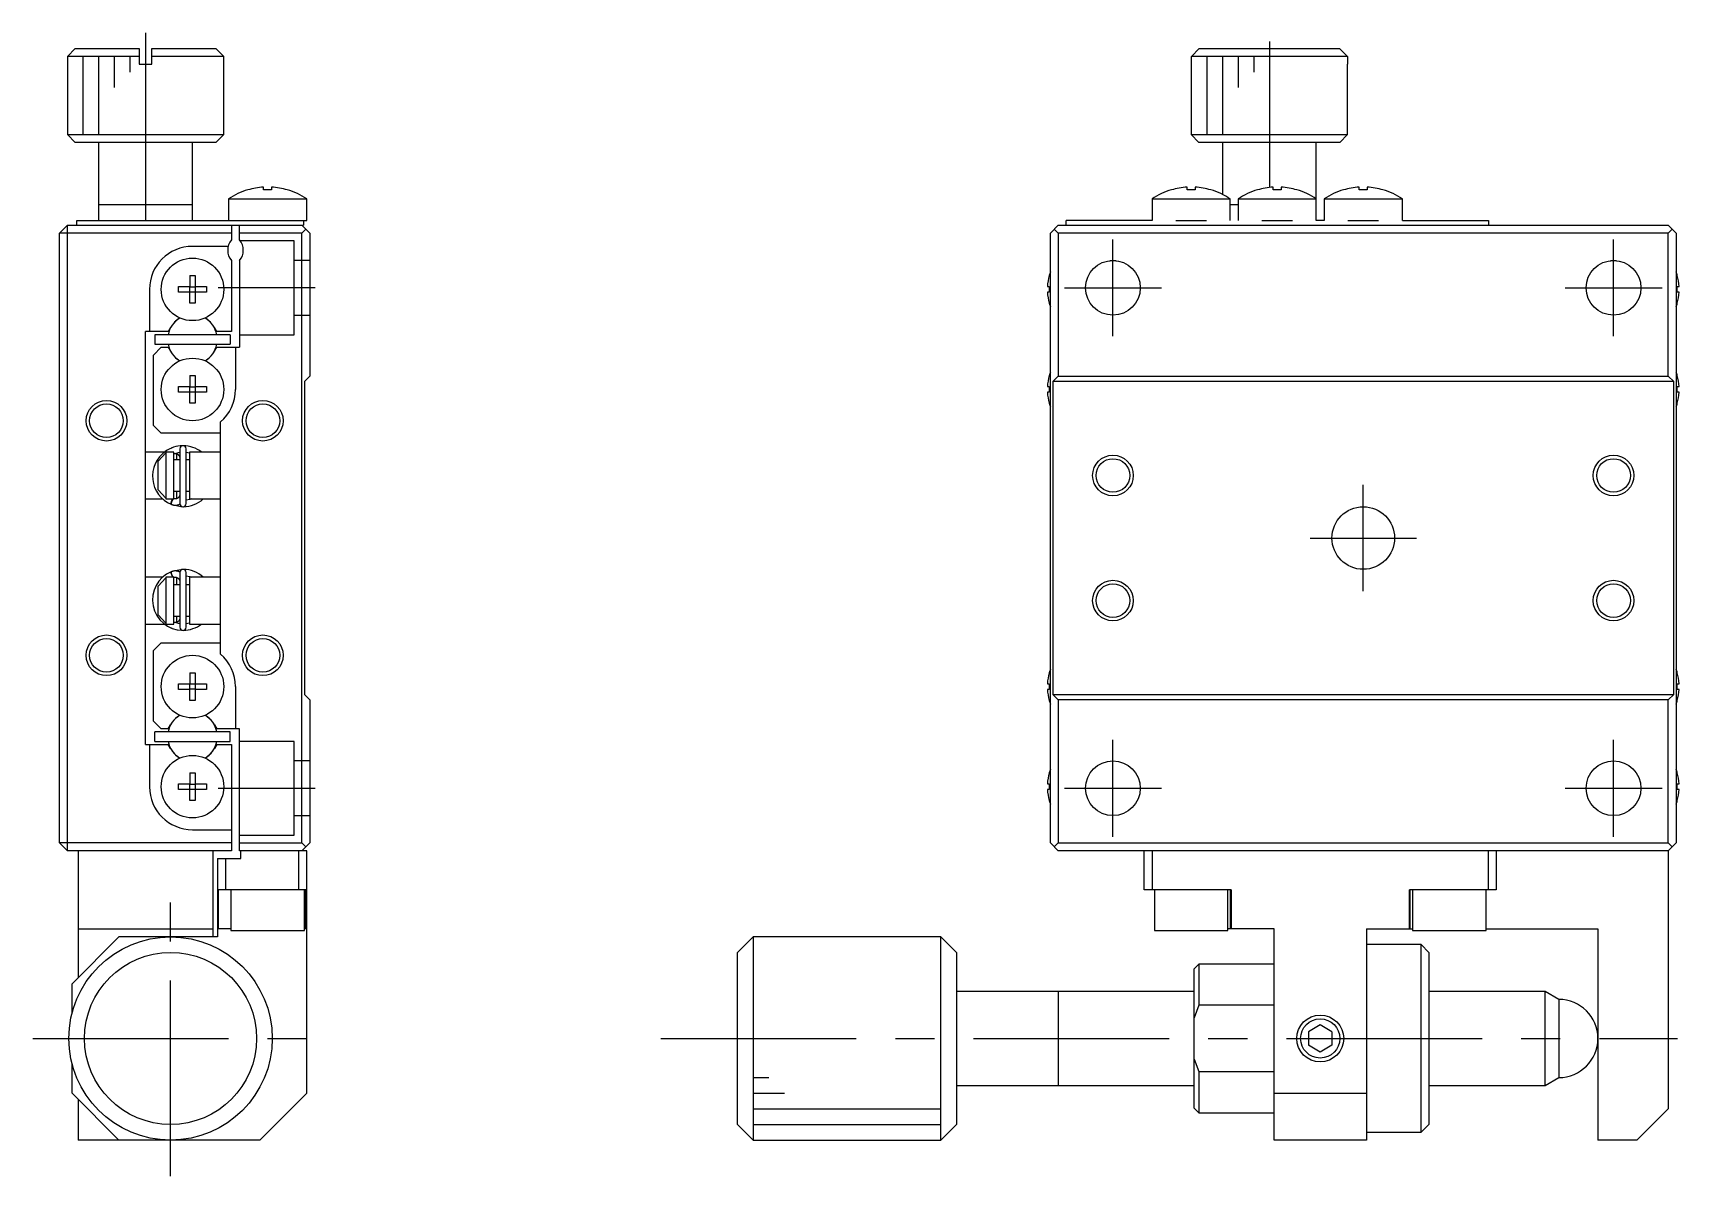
# Model space of a CAD drawing. Extents: x 62 to 331, y 48 to 230.
# Drawn here: x 226.2 to 331.5, y 111.6 to 184.7 of the extents above; entities that cross this region are included whole.
import ezdxf

# ---------------------------------------------------------------- set-up
doc = ezdxf.new("R2010")
doc.units = 0
doc.header["$LTSCALE"] = 10
doc.linetypes.add('CENTER', pattern=[2, 1.25, -0.25, 0.25, -0.25])
doc.linetypes.add('DASHED', pattern=[3.5, 2, -1.5])
doc.layers.get('0').update_dxf_attribs({"linetype": 'CONTINUOUS'})
doc.layers.add('CENTER', color=1, linetype='CENTER')

msp = doc.modelspace()

# ---------------------------------------------------------------- linework, layer by layer
at = {"color": 7, "linetype": 'CONTINUOUS'}
for p, q in [((228.940104, 183.686004), (228.440104, 183.186004)), ((233.040104, 183.186004), (228.440104, 183.186004)), ((228.440104, 183.186004), (228.440104, 178.186004)), ((228.940104, 183.686004), (233.040104, 183.686004)), ((233.040104, 183.686004), (233.040104, 182.686004)), ((233.840104, 183.686004), (237.940104, 183.686004)), ((233.840104, 182.686004), (233.840104, 183.686004)), ((238.440104, 183.186004), (233.840104, 183.186004)), ((238.440104, 183.186004), (237.940104, 183.686004)), ((238.440104, 178.186004), (238.440104, 183.186004)), ((300.29391, 183.186004), (300.795697, 183.686004)), ((300.29391, 182.686004), (300.29391, 183.186004)), ((310.261858, 183.186004), (300.29391, 183.186004)), ((300.795697, 183.686004), (309.760071, 183.686004)), ((309.760071, 183.686004), (310.261858, 183.186004)), ((310.261858, 183.186004), (310.261858, 182.686004)), ((233.040104, 182.686004), (233.840104, 182.686004)), ((300.277884, 182.686004), (300.29391, 182.686004)), ((300.277884, 182.686004), (300.277884, 178.186004)), ((310.261858, 182.686004), (310.277884, 182.686004)), ((310.277884, 178.186004), (310.277884, 182.686004)), ((228.440104, 178.186004), (238.440104, 178.186004)), ((228.440104, 178.186004), (228.940104, 177.686004)), ((237.940104, 177.686004), (238.440104, 178.186004)), ((300.277884, 178.186004), (310.277884, 178.186004)), ((300.277884, 178.186004), (300.777884, 177.686004)), ((309.777884, 177.686004), (310.277884, 178.186004)), ((237.940104, 177.686004), (228.940104, 177.686004)), ((230.440104, 177.686004), (230.440104, 172.686004)), ((236.440104, 172.686004), (236.440104, 177.686004)), ((309.777884, 177.686004), (300.777884, 177.686004)), ((302.277884, 177.686004), (302.277884, 174.367133)), ((308.277884, 172.686004), (308.277884, 177.686004)), ((240.980104, 174.648585), (240.980104, 174.820957)), ((241.500104, 174.820957), (241.500104, 174.648585)), ((300.017884, 174.648585), (300.017884, 174.820957)), ((300.537884, 174.820957), (300.537884, 174.648585)), ((305.517884, 174.648585), (305.517884, 174.820957)), ((306.037884, 174.820957), (306.037884, 174.648585)), ((311.017884, 174.648585), (311.017884, 174.820957)), ((311.537884, 174.820957), (311.537884, 174.648585)), ((236.440104, 173.686004), (230.440104, 173.686004)), ((238.740104, 174.077662), (243.740104, 174.077662)), ((238.740104, 174.077662), (238.740104, 172.686004)), ((239.981515, 174.648585), (239.978171, 174.65544)), ((241.500104, 174.648585), (240.980104, 174.648585)), ((242.502037, 174.65544), (242.498694, 174.648585)), ((243.740104, 172.686004), (243.740104, 174.077662)), ((297.777884, 174.077662), (297.777884, 172.686004)), ((297.777884, 174.077662), (302.777884, 174.077662)), ((299.019294, 174.648585), (299.015951, 174.65544)), ((300.537884, 174.648585), (300.017884, 174.648585)), ((301.539817, 174.65544), (301.536473, 174.648585)), ((302.777884, 172.686004), (302.777884, 174.077662)), ((303.277884, 173.686004), (302.777884, 173.686004)), ((303.277884, 174.077662), (303.277884, 172.686004)), ((303.277884, 174.077662), (308.277884, 174.077662)), ((304.519294, 174.648585), (304.515951, 174.65544)), ((306.037884, 174.648585), (305.517884, 174.648585)), ((307.039817, 174.65544), (307.036473, 174.648585)), ((308.777884, 174.077662), (308.777884, 172.686004)), ((308.777884, 174.077662), (313.777884, 174.077662)), ((310.019294, 174.648585), (310.015951, 174.65544)), ((311.537884, 174.648585), (311.017884, 174.648585)), ((312.539817, 174.65544), (312.536473, 174.648585)), ((313.777884, 172.686004), (313.777884, 174.077662)), ((229.040104, 172.386004), (229.040104, 172.686004)), ((229.040104, 172.686004), (243.740104, 172.686004)), ((243.540104, 172.686004), (243.540104, 172.386004)), ((292.277884, 172.386004), (292.277884, 172.686004)), ((297.777884, 172.686004), (292.277884, 172.686004)), ((299.298088, 172.686004), (301.25768, 172.686004)), ((304.798088, 172.686004), (306.75768, 172.686004)), ((308.777884, 172.686004), (308.277884, 172.686004)), ((310.298088, 172.686004), (312.25768, 172.686004)), ((313.777884, 172.686004), (319.277884, 172.686004)), ((319.277884, 172.686004), (319.277884, 172.386004)), ((228.440104, 172.386004), (227.940104, 171.886004)), ((227.940104, 132.886004), (227.940104, 171.886004)), ((238.940104, 171.886004), (227.940104, 171.886004)), ((228.440104, 172.386004), (243.540104, 172.386004)), ((228.440104, 132.386004), (228.440104, 172.386004)), ((238.940104, 172.386004), (238.940104, 171.447442)), ((239.440104, 171.447442), (239.440104, 172.386004)), ((243.440104, 171.886004), (239.440104, 171.886004)), ((243.440104, 172.386004), (243.940104, 171.886004)), ((243.690104, 172.136004), (243.440104, 171.886004)), ((243.440104, 132.886004), (243.440104, 171.886004)), ((243.940104, 171.886004), (243.940104, 162.736004)), ((291.777884, 172.386004), (291.277884, 171.886004)), ((291.277884, 132.886004), (291.277884, 171.886004)), ((291.527884, 172.136004), (291.777884, 171.886004)), ((291.777884, 172.386004), (330.777884, 172.386004)), ((330.777884, 171.886004), (291.777884, 171.886004)), ((291.777884, 171.886004), (291.777884, 162.736004)), ((331.277884, 171.886004), (330.777884, 172.386004)), ((331.027884, 172.136004), (330.777884, 171.886004)), ((330.777884, 162.736004), (330.777884, 171.886004)), ((331.277884, 171.886004), (331.277884, 132.886004)), ((238.721858, 171.036004), (236.440104, 171.036004)), ((238.940104, 170.124566), (238.940104, 165.586004)), ((239.440104, 170.124566), (239.440104, 164.586004)), ((295.07813, 170.124566), (295.477638, 170.124566)), ((327.07813, 170.124566), (327.477638, 170.124566)), ((235.553743, 168.106004), (235.553743, 168.466004)), ((235.553743, 168.466004), (236.260104, 168.466004)), ((236.260104, 169.172366), (236.620104, 169.172366)), ((236.260104, 169.172366), (236.260104, 168.466004)), ((236.270476, 168.455632), (236.260104, 168.466004)), ((236.270476, 168.455632), (236.609732, 168.455632)), ((236.270476, 168.116376), (236.270476, 168.455632)), ((236.609732, 168.455632), (236.620104, 168.466004)), ((236.609732, 168.455632), (236.609732, 168.116376)), ((236.620104, 169.172366), (236.620104, 168.466004)), ((236.620104, 168.466004), (237.326466, 168.466004)), ((237.326466, 168.466004), (237.326466, 168.106004)), ((291.088025, 168.466004), (291.208362, 168.466004)), ((291.20374, 169.17462), (291.208362, 169.172366)), ((291.208362, 168.466004), (291.208362, 168.106004)), ((331.347406, 169.172366), (331.352028, 169.17462)), ((331.347406, 168.466004), (331.467743, 168.466004)), ((331.347406, 168.106004), (331.347406, 168.466004)), ((233.690104, 168.286004), (233.690104, 165.586004)), ((236.260104, 168.106004), (235.553743, 168.106004)), ((236.270476, 168.116376), (236.260104, 168.106004)), ((236.260104, 167.399643), (236.260104, 168.106004)), ((236.620104, 167.399643), (236.260104, 167.399643)), ((236.609732, 168.116376), (236.270476, 168.116376)), ((236.609732, 168.116376), (236.620104, 168.106004)), ((236.620104, 168.106004), (236.620104, 167.399643)), ((237.326466, 168.106004), (236.620104, 168.106004)), ((291.208362, 168.106004), (291.088025, 168.106004)), ((291.208362, 167.399643), (291.20374, 167.397388)), ((331.467743, 168.106004), (331.347406, 168.106004)), ((331.352028, 167.397388), (331.347406, 167.399643)), ((233.440104, 139.186004), (233.440104, 165.586004)), ((234.889299, 165.586004), (233.440104, 165.586004)), ((234.040104, 165.386004), (234.040104, 164.786004)), ((238.840104, 165.386004), (234.040104, 165.386004)), ((235.039465, 165.846099), (234.889299, 165.586004)), ((237.99091, 165.586004), (237.840744, 165.846099)), ((238.940104, 165.586004), (237.99091, 165.586004)), ((238.840104, 165.386004), (238.840104, 164.786004)), ((234.440104, 164.586004), (233.940104, 164.086004)), ((234.040104, 164.786004), (238.840104, 164.786004)), ((234.440104, 164.586004), (234.889299, 164.586004)), ((234.889299, 164.586004), (235.039465, 164.325909)), ((237.840744, 164.325909), (237.99091, 164.586004)), ((237.99091, 164.586004), (239.440104, 164.586004)), ((239.190104, 164.586004), (239.190104, 161.886004)), ((233.940104, 159.586004), (233.940104, 164.086004)), ((235.553743, 161.706004), (235.553743, 162.066004)), ((235.553743, 162.066004), (236.260104, 162.066004)), ((236.260104, 162.772366), (236.620104, 162.772366)), ((236.260104, 162.772366), (236.260104, 162.066004)), ((236.270476, 162.055632), (236.260104, 162.066004)), ((236.270476, 162.055632), (236.609732, 162.055632)), ((236.270476, 161.716376), (236.270476, 162.055632)), ((236.609732, 162.055632), (236.620104, 162.066004)), ((236.609732, 162.055632), (236.609732, 161.716376)), ((236.620104, 162.772366), (236.620104, 162.066004)), ((236.620104, 162.066004), (237.326466, 162.066004)), ((237.326466, 162.066004), (237.326466, 161.706004)), ((243.590104, 162.386004), (243.940104, 162.736004)), ((243.590104, 162.386004), (243.590104, 142.386004)), ((291.088025, 162.066004), (291.208362, 162.066004)), ((291.20374, 162.77462), (291.208362, 162.772366)), ((291.208362, 162.066004), (291.208362, 161.706004)), ((291.427884, 162.386004), (291.777884, 162.736004)), ((331.127884, 162.386004), (291.427884, 162.386004)), ((291.427884, 162.386004), (291.427884, 142.386004)), ((291.777884, 162.736004), (330.777884, 162.736004)), ((330.777884, 162.736004), (331.127884, 162.386004)), ((331.127884, 142.386004), (331.127884, 162.386004)), ((331.347406, 162.772366), (331.352028, 162.77462)), ((331.347406, 162.066004), (331.467743, 162.066004)), ((331.347406, 161.706004), (331.347406, 162.066004)), ((236.260104, 161.706004), (235.553743, 161.706004)), ((236.270476, 161.716376), (236.260104, 161.706004)), ((236.260104, 160.999643), (236.260104, 161.706004)), ((236.620104, 160.999643), (236.260104, 160.999643)), ((236.609732, 161.716376), (236.270476, 161.716376)), ((236.609732, 161.716376), (236.620104, 161.706004)), ((236.620104, 161.706004), (236.620104, 160.999643)), ((237.326466, 161.706004), (236.620104, 161.706004)), ((291.208362, 161.706004), (291.088025, 161.706004)), ((291.208362, 160.999643), (291.20374, 160.997388)), ((331.467743, 161.706004), (331.347406, 161.706004)), ((331.352028, 160.997388), (331.347406, 160.999643)), ((233.940104, 159.586004), (234.440104, 159.086004)), ((238.240104, 159.086004), (234.440104, 159.086004)), ((238.240104, 144.965066), (238.240104, 159.806942)), ((234.649769, 157.886004), (233.440104, 157.886004)), ((235.240104, 157.886004), (234.740104, 157.886004)), ((234.740104, 157.886004), (234.740104, 154.886004)), ((235.065933, 158.129011), (235.0615, 158.128427)), ((235.125211, 158.154092), (235.070047, 158.133366)), ((235.23999, 157.771816), (235.633563, 157.877289)), ((235.240104, 154.886004), (235.240104, 157.886004)), ((235.633623, 158.089082), (235.633623, 154.589082)), ((236.033623, 154.589082), (236.033623, 158.089082)), ((236.033676, 157.876975), (236.240224, 157.83577)), ((236.240104, 157.886004), (236.240104, 154.886004)), ((238.240104, 157.886004), (236.240104, 157.886004)), ((234.240104, 157.302519), (234.740104, 157.831687)), ((234.240104, 155.469489), (234.240104, 157.302519)), ((235.2266, 157.765274), (235.240844, 157.770893)), ((235.633623, 157.386004), (235.240104, 157.386004)), ((235.240844, 157.770893), (235.254859, 157.775596)), ((235.254859, 157.775596), (235.269104, 157.779578)), ((235.269104, 157.779578), (235.28354, 157.782825)), ((235.28354, 157.782825), (235.298129, 157.785329)), ((235.298129, 157.785329), (235.312833, 157.78708)), ((235.312833, 157.78708), (235.327612, 157.788073)), ((235.327612, 157.788073), (235.342427, 157.788303)), ((235.342427, 157.788303), (235.357238, 157.78777)), ((235.357238, 157.78777), (235.372003, 157.786476)), ((235.372003, 157.786476), (235.386684, 157.784423)), ((235.386684, 157.784423), (235.401241, 157.781619)), ((235.401241, 157.781619), (235.415635, 157.778071)), ((235.415635, 157.778071), (235.429827, 157.77379)), ((235.429827, 157.77379), (235.44378, 157.76879)), ((235.440104, 157.386004), (235.440104, 157.770578)), ((235.44378, 157.76879), (235.457457, 157.763085)), ((235.457457, 157.763085), (235.470824, 157.756693)), ((235.470824, 157.756693), (235.483846, 157.749632)), ((235.483846, 157.749632), (235.496491, 157.741924)), ((235.496491, 157.741924), (235.508728, 157.733589)), ((235.508728, 157.733589), (235.520527, 157.724653)), ((235.520527, 157.724653), (235.53186, 157.715139)), ((235.53186, 157.715139), (235.5427, 157.705075)), ((235.5427, 157.705075), (235.553023, 157.694486)), ((235.553023, 157.694486), (235.562806, 157.683402)), ((235.562806, 157.683402), (235.572025, 157.671851)), ((235.572025, 157.671851), (235.580662, 157.659864)), ((235.580662, 157.659864), (235.588697, 157.64747)), ((235.588697, 157.64747), (235.596114, 157.6347)), ((235.596114, 157.6347), (235.602897, 157.621587)), ((235.602897, 157.621587), (235.609031, 157.608163)), ((235.609031, 157.608163), (235.614505, 157.59446)), ((235.614505, 157.59446), (235.619307, 157.58051)), ((235.619307, 157.58051), (235.623427, 157.566348)), ((235.623427, 157.566348), (235.626858, 157.552006)), ((235.626858, 157.552006), (235.629593, 157.537518)), ((235.629593, 157.537518), (235.631626, 157.522918)), ((235.631626, 157.522918), (235.632953, 157.508241)), ((235.632953, 157.508241), (235.633573, 157.493519)), ((235.633573, 157.493519), (235.633623, 157.488195)), ((236.240104, 157.386004), (236.033623, 157.386004)), ((233.440104, 154.886004), (234.536306, 154.886004)), ((234.740104, 154.940321), (234.240104, 155.469489)), ((234.740104, 154.886004), (235.240104, 154.886004)), ((235.061238, 154.549799), (235.129393, 154.783533)), ((235.100347, 154.687671), (235.094919, 154.672905)), ((235.106107, 154.702721), (235.100347, 154.687671)), ((235.112157, 154.71795), (235.106107, 154.702721)), ((235.118456, 154.733255), (235.112157, 154.71795)), ((235.124961, 154.748529), (235.118456, 154.733255)), ((235.131627, 154.763667), (235.124961, 154.748529)), ((235.129393, 154.783533), (235.186544, 154.886016)), ((235.138408, 154.778566), (235.131627, 154.763667)), ((235.145258, 154.793122), (235.138408, 154.778566)), ((235.152128, 154.807235), (235.145258, 154.793122)), ((235.158972, 154.820808), (235.152128, 154.807235)), ((235.165743, 154.833747), (235.158972, 154.820808)), ((235.172394, 154.845964), (235.165743, 154.833747)), ((235.178879, 154.857373), (235.172394, 154.845964)), ((235.185154, 154.867897), (235.178879, 154.857373)), ((235.191175, 154.877463), (235.185154, 154.867897)), ((235.1969, 154.886004), (235.191175, 154.877463)), ((235.22408, 154.912724), (235.203634, 154.921617)), ((235.23379, 154.909946), (235.2266, 154.91289)), ((235.247716, 154.904866), (235.23379, 154.909946)), ((235.240104, 155.386004), (235.633623, 155.386004)), ((235.261884, 154.900507), (235.247716, 154.904866)), ((235.276259, 154.89688), (235.261884, 154.900507)), ((235.290799, 154.893997), (235.276259, 154.89688)), ((235.305468, 154.891866), (235.290799, 154.893997)), ((235.320224, 154.890493), (235.305468, 154.891866)), ((235.335029, 154.889881), (235.320224, 154.890493)), ((235.349841, 154.890033), (235.335029, 154.889881)), ((235.364621, 154.890946), (235.349841, 154.890033)), ((235.37933, 154.892617), (235.364621, 154.890946)), ((235.393927, 154.89504), (235.37933, 154.892617)), ((235.408375, 154.898207), (235.393927, 154.89504)), ((235.422636, 154.902107), (235.408375, 154.898207)), ((235.436673, 154.906727), (235.422636, 154.902107)), ((235.45045, 154.912055), (235.436673, 154.906727)), ((235.440104, 154.907675), (235.440104, 155.386004)), ((235.463932, 154.918072), (235.45045, 154.912055)), ((235.477086, 154.924761), (235.463932, 154.918072)), ((235.489881, 154.932102), (235.477086, 154.924761)), ((235.502285, 154.940075), (235.489881, 154.932102)), ((235.514269, 154.948656), (235.502285, 154.940075)), ((235.525806, 154.957823), (235.514269, 154.948656)), ((235.536868, 154.96755), (235.525806, 154.957823)), ((235.547431, 154.977812), (235.536868, 154.96755)), ((235.557472, 154.988582), (235.547431, 154.977812)), ((235.566967, 154.999832), (235.557472, 154.988582)), ((235.575896, 155.011533), (235.566967, 154.999832)), ((235.584241, 155.023658), (235.575896, 155.011533)), ((235.591983, 155.036175), (235.584241, 155.023658)), ((235.599105, 155.049054), (235.591983, 155.036175)), ((235.605592, 155.062265), (235.599105, 155.049054)), ((235.611432, 155.075775), (235.605592, 155.062265)), ((235.61661, 155.089553), (235.611432, 155.075775)), ((235.621118, 155.103567), (235.61661, 155.089553)), ((235.624944, 155.117784), (235.621118, 155.103567)), ((235.628081, 155.132171), (235.624944, 155.117784)), ((235.630522, 155.146694), (235.628081, 155.132171)), ((235.632261, 155.16132), (235.630522, 155.146694)), ((235.633296, 155.176015), (235.632261, 155.16132)), ((235.633623, 155.18997), (235.633296, 155.176015)), ((236.033623, 155.386004), (236.240104, 155.386004)), ((236.268395, 154.8504), (236.033673, 154.800902)), ((236.240104, 154.886004), (238.240104, 154.886004)), ((236.374915, 154.885771), (236.268395, 154.8504)), ((235.060654, 154.550143), (235.070085, 154.546107)), ((235.066171, 154.568388), (235.065617, 154.561404)), ((235.065617, 154.561404), (235.065633, 154.555574)), ((235.065633, 154.555574), (235.066219, 154.550938)), ((235.067291, 154.576477), (235.066171, 154.568388)), ((235.066219, 154.550938), (235.067447, 154.547384)), ((235.068969, 154.585617), (235.067291, 154.576477)), ((235.067447, 154.547384), (235.069291, 154.545215)), ((235.071194, 154.595743), (235.068969, 154.585617)), ((235.069291, 154.545215), (235.070047, 154.544799)), ((235.070047, 154.544799), (235.100398, 154.532731)), ((235.07395, 154.606786), (235.071194, 154.595743)), ((235.077219, 154.61867), (235.07395, 154.606786)), ((235.080978, 154.631314), (235.077219, 154.61867)), ((235.0852, 154.644629), (235.080978, 154.631314)), ((235.089858, 154.658525), (235.0852, 154.644629)), ((235.094919, 154.672905), (235.089858, 154.658525)), ((235.100398, 154.532731), (235.133014, 154.521567)), ((235.123051, 154.524527), (235.809312, 154.390543)), ((235.133014, 154.521567), (235.166134, 154.512052)), ((235.166134, 154.512052), (235.199677, 154.504208)), ((235.199677, 154.504208), (235.23356, 154.498054)), ((235.23356, 154.498054), (235.267701, 154.493604)), ((235.267701, 154.493604), (235.302015, 154.490869)), ((235.302015, 154.490869), (235.33642, 154.489854)), ((235.33642, 154.489854), (235.370831, 154.490561)), ((235.370831, 154.490561), (235.405165, 154.492989)), ((235.405165, 154.492989), (235.439339, 154.497132)), ((235.439339, 154.497132), (235.473268, 154.50298)), ((235.473268, 154.50298), (235.506871, 154.510518)), ((235.506871, 154.510518), (235.540065, 154.519729)), ((235.540065, 154.519729), (235.57277, 154.530591)), ((235.57277, 154.530591), (235.604905, 154.543078)), ((235.604905, 154.543078), (235.636219, 154.557077)), ((234.536249, 149.886004), (233.440104, 149.886004)), ((234.240104, 149.302519), (234.740104, 149.831687)), ((235.240104, 149.886004), (234.740104, 149.886004)), ((234.740104, 149.886004), (234.740104, 146.886004)), ((235.061238, 150.22221), (235.129393, 149.988475)), ((235.065617, 150.210604), (235.065633, 150.216434)), ((235.066171, 150.20362), (235.065617, 150.210604)), ((235.065633, 150.216434), (235.066219, 150.22107)), ((235.067291, 150.195531), (235.066171, 150.20362)), ((235.066219, 150.22107), (235.067447, 150.224624)), ((235.068969, 150.186392), (235.067291, 150.195531)), ((235.067447, 150.224624), (235.069291, 150.226794)), ((235.071194, 150.176266), (235.068969, 150.186392)), ((235.069291, 150.226794), (235.070047, 150.227209)), ((235.087773, 150.23446), (235.070047, 150.227209)), ((235.07395, 150.165222), (235.071194, 150.176266)), ((235.077219, 150.153338), (235.07395, 150.165222)), ((235.080978, 150.140695), (235.077219, 150.153338)), ((235.0852, 150.127379), (235.080978, 150.140695)), ((235.089858, 150.113483), (235.0852, 150.127379)), ((235.120147, 150.246255), (235.087773, 150.23446)), ((235.094919, 150.099103), (235.089858, 150.113483)), ((235.100347, 150.084337), (235.094919, 150.099103)), ((235.106107, 150.069288), (235.100347, 150.084337)), ((235.112157, 150.054058), (235.106107, 150.069288)), ((235.118456, 150.038754), (235.112157, 150.054058)), ((235.124961, 150.02348), (235.118456, 150.038754)), ((235.153058, 150.256414), (235.120147, 150.246255)), ((235.808131, 150.381448), (235.124139, 150.247905)), ((235.131627, 150.008341), (235.124961, 150.02348)), ((235.129393, 149.988475), (235.186544, 149.885992)), ((235.138408, 149.993442), (235.131627, 150.008341)), ((235.145258, 149.978886), (235.138408, 149.993442)), ((235.152128, 149.964773), (235.145258, 149.978886)), ((235.158972, 149.9512), (235.152128, 149.964773)), ((235.186427, 150.264913), (235.153058, 150.256414)), ((235.165743, 149.938261), (235.158972, 149.9512)), ((235.172394, 149.926045), (235.165743, 149.938261)), ((235.178879, 149.914635), (235.172394, 149.926045)), ((235.185154, 149.904111), (235.178879, 149.914635)), ((235.191175, 149.894546), (235.185154, 149.904111)), ((235.220171, 150.271731), (235.186427, 150.264913)), ((235.1969, 149.886004), (235.191175, 149.894546)), ((235.25421, 150.276853), (235.220171, 150.271731)), ((235.2266, 149.859118), (235.240844, 149.864737)), ((235.240104, 146.886004), (235.240104, 149.886004)), ((235.240844, 149.864737), (235.254859, 149.86944)), ((235.288459, 150.280265), (235.25421, 150.276853)), ((235.254859, 149.86944), (235.269104, 149.873421)), ((235.269104, 149.873421), (235.28354, 149.876669)), ((235.28354, 149.876669), (235.298129, 149.879173)), ((235.322836, 150.28196), (235.288459, 150.280265)), ((235.298129, 149.879173), (235.312833, 149.880924)), ((235.312833, 149.880924), (235.327612, 149.881916)), ((235.357257, 150.281932), (235.322836, 150.28196)), ((235.327612, 149.881916), (235.342427, 149.882147)), ((235.342427, 149.882147), (235.357238, 149.881614)), ((235.357238, 149.881614), (235.372003, 149.88032)), ((235.391638, 150.280182), (235.357257, 150.281932)), ((235.372003, 149.88032), (235.386684, 149.878267)), ((235.386684, 149.878267), (235.401241, 149.875462)), ((235.425896, 150.276713), (235.391638, 150.280182)), ((235.401241, 149.875462), (235.415635, 149.871914)), ((235.415635, 149.871914), (235.429827, 149.867634)), ((235.459946, 150.271533), (235.425896, 150.276713)), ((235.429827, 149.867634), (235.44378, 149.862634)), ((235.440104, 149.386004), (235.440104, 149.864331)), ((235.44378, 149.862634), (235.457457, 149.856929)), ((235.457457, 149.856929), (235.470824, 149.850537)), ((235.493705, 150.264654), (235.459946, 150.271533)), ((235.470824, 149.850537), (235.483846, 149.843476)), ((235.483846, 149.843476), (235.496491, 149.835768)), ((235.527092, 150.256092), (235.493705, 150.264654)), ((235.496491, 149.835768), (235.508728, 149.827433)), ((235.508728, 149.827433), (235.520527, 149.818497)), ((235.520527, 149.818497), (235.53186, 149.808983)), ((235.560023, 150.245867), (235.527092, 150.256092)), ((235.53186, 149.808983), (235.5427, 149.798918)), ((235.5427, 149.798918), (235.553023, 149.78833)), ((235.553023, 149.78833), (235.562806, 149.777246)), ((235.592418, 150.234003), (235.560023, 150.245867)), ((235.562806, 149.777246), (235.572025, 149.765695)), ((235.572025, 149.765695), (235.580662, 149.753707)), ((235.580662, 149.753707), (235.588697, 149.741313)), ((235.588697, 149.741313), (235.596114, 149.728544)), ((235.624197, 150.220527), (235.592418, 150.234003)), ((235.596114, 149.728544), (235.602897, 149.715431)), ((235.602897, 149.715431), (235.609031, 149.702007)), ((235.609031, 149.702007), (235.614505, 149.688303)), ((235.614505, 149.688303), (235.619307, 149.674354)), ((235.619307, 149.674354), (235.623427, 149.660191)), ((235.623427, 149.660191), (235.626858, 149.64585)), ((235.636268, 150.214908), (235.624197, 150.220527)), ((235.626858, 149.64585), (235.629593, 149.631362)), ((235.629593, 149.631362), (235.631626, 149.616762)), ((235.631626, 149.616762), (235.632953, 149.602084)), ((235.632953, 149.602084), (235.633573, 149.587362)), ((235.633573, 149.587362), (235.633623, 149.582039)), ((235.633623, 150.182926), (235.633623, 146.682926)), ((236.033623, 146.682926), (236.033623, 150.182926)), ((236.033645, 149.97111), (236.263312, 149.923088)), ((236.240104, 149.886004), (236.240104, 146.886004)), ((238.240104, 149.886004), (236.240104, 149.886004)), ((236.263312, 149.923088), (236.374363, 149.886443)), ((234.240104, 147.469489), (234.240104, 149.302519)), ((235.633623, 149.386004), (235.240104, 149.386004)), ((236.240104, 149.386004), (236.033623, 149.386004)), ((234.740104, 146.940321), (234.240104, 147.469489)), ((235.240104, 147.386004), (235.633623, 147.386004)), ((235.440104, 147.001427), (235.440104, 147.386004)), ((236.033623, 147.386004), (236.240104, 147.386004)), ((233.440104, 146.886004), (234.64878, 146.886004)), ((234.740104, 146.886004), (235.240104, 146.886004)), ((235.06533, 146.642824), (235.0615, 146.643581)), ((235.070047, 146.638643), (235.127944, 146.617027)), ((235.23379, 147.003789), (235.2266, 147.006734)), ((235.247716, 146.99871), (235.23379, 147.003789)), ((235.63353, 146.894724), (235.239923, 147.00022)), ((235.261884, 146.99435), (235.247716, 146.99871)), ((235.276259, 146.990724), (235.261884, 146.99435)), ((235.290799, 146.987841), (235.276259, 146.990724)), ((235.305468, 146.98571), (235.290799, 146.987841)), ((235.320224, 146.984336), (235.305468, 146.98571)), ((235.335029, 146.983725), (235.320224, 146.984336)), ((235.349841, 146.983877), (235.335029, 146.983725)), ((235.364621, 146.98479), (235.349841, 146.983877)), ((235.37933, 146.986461), (235.364621, 146.98479)), ((235.393927, 146.988884), (235.37933, 146.986461)), ((235.408375, 146.99205), (235.393927, 146.988884)), ((235.422636, 146.99595), (235.408375, 146.99205)), ((235.436673, 147.000571), (235.422636, 146.99595)), ((235.45045, 147.005898), (235.436673, 147.000571)), ((235.463932, 147.011915), (235.45045, 147.005898)), ((235.477086, 147.018604), (235.463932, 147.011915)), ((235.489881, 147.025946), (235.477086, 147.018604)), ((235.502285, 147.033918), (235.489881, 147.025946)), ((235.514269, 147.0425), (235.502285, 147.033918)), ((235.525806, 147.051667), (235.514269, 147.0425)), ((235.536868, 147.061394), (235.525806, 147.051667)), ((235.547431, 147.071656), (235.536868, 147.061394)), ((235.557472, 147.082426), (235.547431, 147.071656)), ((235.566967, 147.093675), (235.557472, 147.082426)), ((235.575896, 147.105377), (235.566967, 147.093675)), ((235.584241, 147.117501), (235.575896, 147.105377)), ((235.591983, 147.130018), (235.584241, 147.117501)), ((235.599105, 147.142898), (235.591983, 147.130018)), ((235.605592, 147.156108), (235.599105, 147.142898)), ((235.611432, 147.169619), (235.605592, 147.156108)), ((235.61661, 147.183397), (235.611432, 147.169619)), ((235.621118, 147.197411), (235.61661, 147.183397)), ((235.624944, 147.211628), (235.621118, 147.197411)), ((235.628081, 147.226015), (235.624944, 147.211628)), ((235.630522, 147.240538), (235.628081, 147.226015)), ((235.632261, 147.255164), (235.630522, 147.240538)), ((235.633296, 147.269859), (235.632261, 147.255164)), ((235.633623, 147.283813), (235.633296, 147.269859)), ((236.240194, 146.936231), (236.033627, 146.895027)), ((236.240104, 146.886004), (238.240104, 146.886004)), ((234.440104, 145.686004), (233.940104, 145.186004)), ((234.440104, 145.686004), (238.240104, 145.686004)), ((233.940104, 140.686004), (233.940104, 145.186004)), ((236.260104, 143.772366), (236.620104, 143.772366)), ((236.260104, 143.772366), (236.260104, 143.066004)), ((236.620104, 143.772366), (236.620104, 143.066004)), ((291.20374, 143.77462), (291.208362, 143.772366)), ((331.347406, 143.772366), (331.352028, 143.77462)), ((235.553743, 142.706004), (235.553743, 143.066004)), ((235.553743, 143.066004), (236.260104, 143.066004)), ((236.260104, 142.706004), (235.553743, 142.706004)), ((236.270476, 143.055632), (236.260104, 143.066004)), ((236.270476, 142.716376), (236.260104, 142.706004)), ((236.260104, 141.999643), (236.260104, 142.706004)), ((236.270476, 143.055632), (236.609732, 143.055632)), ((236.270476, 142.716376), (236.270476, 143.055632)), ((236.609732, 142.716376), (236.270476, 142.716376)), ((236.609732, 143.055632), (236.620104, 143.066004)), ((236.609732, 143.055632), (236.609732, 142.716376)), ((236.609732, 142.716376), (236.620104, 142.706004)), ((236.620104, 143.066004), (237.326466, 143.066004)), ((236.620104, 142.706004), (236.620104, 141.999643)), ((237.326466, 142.706004), (236.620104, 142.706004)), ((237.326466, 143.066004), (237.326466, 142.706004)), ((239.190104, 142.886004), (239.190104, 140.186004)), ((243.940104, 142.036004), (243.590104, 142.386004)), ((291.088025, 143.066004), (291.208362, 143.066004)), ((291.208362, 142.706004), (291.088025, 142.706004)), ((291.208362, 143.066004), (291.208362, 142.706004)), ((291.777884, 142.036004), (291.427884, 142.386004)), ((291.427884, 142.386004), (331.127884, 142.386004)), ((331.127884, 142.386004), (330.777884, 142.036004)), ((331.347406, 143.066004), (331.467743, 143.066004)), ((331.347406, 142.706004), (331.347406, 143.066004)), ((331.467743, 142.706004), (331.347406, 142.706004)), ((236.620104, 141.999643), (236.260104, 141.999643)), ((243.940104, 142.036004), (243.940104, 132.886004)), ((291.208362, 141.999643), (291.20374, 141.997388)), ((291.777884, 142.036004), (291.777884, 132.886004)), ((330.777884, 142.036004), (291.777884, 142.036004)), ((330.777884, 132.886004), (330.777884, 142.036004)), ((331.352028, 141.997388), (331.347406, 141.999643)), ((233.940104, 140.686004), (234.440104, 140.186004)), ((238.840104, 139.986004), (234.040104, 139.986004)), ((234.040104, 139.386004), (234.040104, 139.986004)), ((234.889299, 140.186004), (234.440104, 140.186004)), ((234.889299, 140.186004), (235.039465, 140.446099)), ((237.840744, 140.446099), (237.99091, 140.186004)), ((239.440104, 140.186004), (237.99091, 140.186004)), ((238.840104, 139.386004), (238.840104, 139.986004)), ((239.440104, 132.386004), (239.440104, 140.186004)), ((233.440104, 139.186004), (234.889299, 139.186004)), ((233.690104, 139.186004), (233.690104, 136.486004)), ((234.040104, 139.386004), (238.840104, 139.386004)), ((235.039465, 138.925909), (234.889299, 139.186004)), ((237.99091, 139.186004), (237.840744, 138.925909)), ((237.99091, 139.186004), (238.940104, 139.186004)), ((238.940104, 139.186004), (238.940104, 132.386004)), ((236.260104, 137.372366), (236.620104, 137.372366)), ((236.260104, 137.372366), (236.260104, 136.666004)), ((236.620104, 137.372366), (236.620104, 136.666004)), ((291.20374, 137.37462), (291.208362, 137.372366)), ((331.347406, 137.372366), (331.352028, 137.37462)), ((235.553743, 136.306004), (235.553743, 136.666004)), ((235.553743, 136.666004), (236.260104, 136.666004)), ((236.260104, 136.306004), (235.553743, 136.306004)), ((236.270476, 136.655632), (236.260104, 136.666004)), ((236.270476, 136.316376), (236.260104, 136.306004)), ((236.260104, 135.599643), (236.260104, 136.306004)), ((236.270476, 136.655632), (236.609732, 136.655632)), ((236.270476, 136.316376), (236.270476, 136.655632)), ((236.609732, 136.316376), (236.270476, 136.316376)), ((236.609732, 136.655632), (236.620104, 136.666004)), ((236.609732, 136.655632), (236.609732, 136.316376)), ((236.609732, 136.316376), (236.620104, 136.306004)), ((236.620104, 136.666004), (237.326466, 136.666004)), ((236.620104, 136.306004), (236.620104, 135.599643)), ((237.326466, 136.306004), (236.620104, 136.306004)), ((237.326466, 136.666004), (237.326466, 136.306004)), ((291.088025, 136.666004), (291.208362, 136.666004)), ((291.208362, 136.306004), (291.088025, 136.306004)), ((291.208362, 136.666004), (291.208362, 136.306004)), ((331.347406, 136.666004), (331.467743, 136.666004)), ((331.347406, 136.306004), (331.347406, 136.666004)), ((331.467743, 136.306004), (331.347406, 136.306004)), ((236.620104, 135.599643), (236.260104, 135.599643)), ((291.208362, 135.599643), (291.20374, 135.597388)), ((331.352028, 135.597388), (331.347406, 135.599643)), ((236.440104, 133.736004), (238.940104, 133.736004)), ((228.440104, 132.386004), (227.940104, 132.886004)), ((238.940104, 132.886004), (227.940104, 132.886004)), ((239.440104, 132.886004), (243.440104, 132.886004)), ((243.440104, 132.886004), (243.690104, 132.636004)), ((243.940104, 132.886004), (243.440104, 132.386004)), ((291.277884, 132.886004), (291.777884, 132.386004)), ((291.777884, 132.886004), (291.527884, 132.636004)), ((291.777884, 132.886004), (330.777884, 132.886004)), ((330.777884, 132.886004), (331.027884, 132.636004)), ((330.777884, 132.386004), (331.277884, 132.886004)), ((238.940104, 132.386004), (228.440104, 132.386004)), ((229.140104, 132.386004), (229.140104, 124.286004)), ((237.740104, 132.386004), (237.740104, 126.886004)), ((238.040104, 131.886004), (238.040104, 126.886004)), ((238.040104, 131.886004), (239.540104, 131.886004)), ((238.540104, 131.886004), (238.540104, 129.886004)), ((243.740104, 132.386004), (239.440104, 132.386004)), ((239.540104, 131.886004), (239.540104, 132.386004)), ((243.240104, 129.886004), (243.240104, 132.386004)), ((243.740104, 116.886004), (243.740104, 132.386004)), ((330.777884, 132.386004), (291.777884, 132.386004)), ((297.277884, 129.886004), (297.277884, 132.386004)), ((297.777884, 132.386004), (297.777884, 129.886004)), ((319.277884, 129.886004), (319.277884, 132.386004)), ((319.777884, 132.386004), (319.777884, 129.886004)), ((330.777884, 132.386004), (330.777884, 115.886004)), ((243.740104, 129.886004), (238.040104, 129.886004)), ((238.080368, 129.886004), (238.080368, 127.386004)), ((238.890104, 129.886004), (238.890104, 127.286004)), ((243.590104, 127.286004), (243.590104, 129.886004)), ((243.670926, 127.386004), (243.670926, 129.886004)), ((302.825412, 129.886004), (297.277884, 129.886004)), ((297.927884, 129.886004), (297.927884, 127.286004)), ((302.627884, 127.286004), (302.627884, 129.886004)), ((302.796039, 127.386004), (302.796039, 129.886004)), ((302.825412, 129.886004), (302.825412, 127.386004)), ((314.230356, 127.386004), (314.230356, 129.886004)), ((319.777884, 129.886004), (314.230356, 129.886004)), ((314.259728, 129.886004), (314.259728, 127.386004)), ((314.427884, 129.886004), (314.427884, 127.286004)), ((319.127884, 127.286004), (319.127884, 129.886004)), ((229.140104, 127.386004), (237.740104, 127.386004)), ((238.890104, 127.386004), (238.040104, 127.386004)), ((243.740104, 127.386004), (243.590104, 127.386004)), ((305.577884, 127.386004), (302.627884, 127.386004)), ((305.577884, 113.886004), (305.577884, 127.386004)), ((311.477884, 127.386004), (314.427884, 127.386004)), ((311.477884, 127.386004), (311.477884, 113.886004)), ((319.127884, 127.386004), (326.277884, 127.386004)), ((326.277884, 127.386004), (326.277884, 113.886004)), ((231.740104, 126.886004), (228.740104, 123.886004)), ((238.040104, 126.886004), (231.740104, 126.886004)), ((238.890104, 127.286004), (243.590104, 127.286004)), ((272.277884, 126.886004), (271.277884, 125.886004)), ((272.277884, 126.886004), (272.277884, 113.886004)), ((284.277884, 126.886004), (272.277884, 126.886004)), ((285.277884, 125.886004), (284.277884, 126.886004)), ((284.277884, 113.886004), (284.277884, 126.886004)), ((297.927884, 127.286004), (302.627884, 127.286004)), ((314.977884, 126.386004), (311.477884, 126.386004)), ((314.427884, 127.286004), (319.127884, 127.286004)), ((314.977884, 114.386004), (314.977884, 126.386004)), ((315.477884, 125.886004), (314.977884, 126.386004)), ((271.277884, 114.886004), (271.277884, 125.886004)), ((285.277884, 125.886004), (285.277884, 114.886004)), ((315.477884, 125.886004), (315.477884, 114.886004)), ((300.777884, 125.136004), (300.477884, 124.836004)), ((300.477884, 115.936004), (300.477884, 124.836004)), ((300.777884, 125.136004), (300.777884, 122.507325)), ((305.577884, 125.136004), (300.777884, 125.136004)), ((228.740104, 121.986004), (228.740104, 123.886004)), ((300.477865, 123.386004), (285.277884, 123.386004)), ((291.777884, 123.386009), (291.777884, 117.385999)), ((322.911859, 123.386004), (315.477903, 123.386004)), ((322.911859, 117.386127), (322.911859, 123.386004)), ((323.777884, 122.886004), (322.911859, 123.386004)), ((300.777884, 122.507325), (300.477884, 121.705095)), ((305.577884, 122.507325), (300.777884, 122.507325)), ((323.777884, 122.886004), (323.777884, 117.886107)), ((308.527884, 121.25203), (307.777884, 120.819017)), ((309.277884, 120.819017), (308.527884, 121.25203)), ((307.777884, 120.819017), (307.777884, 119.952991)), ((309.277884, 120.819017), (309.277884, 119.952992)), ((300.477884, 119.066914), (300.777884, 118.264684)), ((308.527884, 119.519979), (307.777884, 119.952992)), ((309.277884, 119.952992), (308.527884, 119.519979)), ((228.740104, 116.886004), (228.740104, 118.786004)), ((300.777884, 118.264684), (300.777884, 115.636004)), ((300.777884, 118.264684), (305.577884, 118.264684)), ((322.911859, 117.386004), (323.777884, 117.886004)), ((228.740104, 116.886004), (231.740104, 113.886004)), ((240.740104, 113.886004), (243.740104, 116.886004)), ((285.277884, 117.386004), (300.477865, 117.386004)), ((305.577884, 116.886004), (311.477884, 116.886004)), ((315.477903, 117.386004), (322.911859, 117.386004)), ((229.140104, 116.486004), (229.140104, 113.886004)), ((300.477884, 115.936004), (300.777884, 115.636004)), ((328.777884, 113.886004), (330.777884, 115.886004)), ((271.277884, 114.886004), (272.277884, 113.886004)), ((284.277884, 113.886004), (285.277884, 114.886004)), ((300.777884, 115.636004), (305.577884, 115.636004)), ((314.977884, 114.386004), (315.477884, 114.886004)), ((240.740104, 113.886004), (229.140104, 113.886004)), ((272.277884, 113.886004), (284.277884, 113.886004)), ((311.477884, 113.886004), (305.577884, 113.886004)), ((311.477884, 114.386004), (314.977884, 114.386004)), ((328.777884, 113.886004), (326.277884, 113.886004))]:
    msp.add_line(p, q, dxfattribs=at)
at = {"color": 3, "linetype": 'CONTINUOUS'}
for p, q in [((229.440104, 183.186004), (229.440104, 178.186004)), ((230.440104, 183.186004), (230.440104, 178.186004)), ((231.440104, 183.186004), (231.440104, 181.186004)), ((232.440104, 183.186004), (232.440104, 182.186004)), ((301.277884, 183.186004), (301.277884, 178.186004)), ((302.277884, 183.186004), (302.277884, 178.186004)), ((303.277884, 183.186004), (303.277884, 181.186004)), ((304.277884, 183.186004), (304.277884, 182.186004)), ((272.277884, 117.886004), (273.277884, 117.886004)), ((272.277884, 116.886004), (274.277884, 116.886004)), ((272.277884, 115.886004), (284.277884, 115.886004)), ((272.277884, 114.886004), (284.277884, 114.886004))]:
    msp.add_line(p, q, dxfattribs=at)
at = {"color": 3, "linetype": 'DASHED'}
for p, q in [((242.940104, 171.386004), (239.49038, 171.386004)), ((242.940104, 165.386004), (242.940104, 171.386004)), ((243.940104, 170.136004), (242.940104, 170.136004)), ((242.940104, 166.636004), (243.940104, 166.636004)), ((239.440104, 165.386004), (242.940104, 165.386004)), ((242.940104, 139.386004), (239.440104, 139.386004)), ((242.940104, 133.386004), (242.940104, 139.386004)), ((243.940104, 138.136004), (242.940104, 138.136004)), ((242.940104, 134.636004), (243.940104, 134.636004)), ((239.440104, 133.386004), (242.940104, 133.386004))]:
    msp.add_line(p, q, dxfattribs=at)
at = {"color": 7, "linetype": 'CONTINUOUS'}
for centre, radius in [((236.440104, 168.286004), 2), ((295.277884, 168.386004), 1.75), ((327.277884, 168.386004), 1.75), ((236.440104, 161.886004), 2), ((230.940104, 159.886004), 1.075), ((240.940104, 159.886004), 1.075), ((295.277884, 156.386004), 1.075), ((327.277884, 156.386004), 1.075), ((311.277884, 152.386004), 2), ((295.277884, 148.386004), 1.075), ((327.277884, 148.386004), 1.075), ((230.940104, 144.886004), 1.075), ((240.940104, 144.886004), 1.075), ((236.440104, 142.886004), 2), ((236.440104, 136.486004), 2), ((295.277884, 136.386004), 1.75), ((327.277884, 136.386004), 1.75), ((235.040104, 120.386004), 6.5), ((235.040104, 120.386004), 5.5), ((308.527884, 120.386004), 1.25)]:
    msp.add_circle(centre, radius, dxfattribs=at)
at = {"color": 3, "linetype": 'CONTINUOUS'}
for centre, radius in [((230.940104, 159.886004), 1.3), ((240.940104, 159.886004), 1.3), ((295.277884, 156.386004), 1.3), ((327.277884, 156.386004), 1.3), ((295.277884, 148.386004), 1.3), ((327.277884, 148.386004), 1.3), ((230.940104, 144.886004), 1.3), ((240.940104, 144.886004), 1.3), ((308.527884, 120.386004), 1.5)]:
    msp.add_circle(centre, radius, dxfattribs=at)
at = {"color": 7, "linetype": 'CONTINUOUS'}
for centre, radius, start, end in [((241.240104, 170.336004), 4.492483, 93.317816, 106.26943), ((241.240104, 170.336004), 4.492483, 73.73057, 86.682184), ((300.277884, 170.336004), 4.492483, 93.317816, 106.26943), ((300.277884, 170.336004), 4.492483, 73.73057, 86.682184), ((305.777884, 170.336004), 4.492483, 93.317816, 106.26943), ((305.777884, 170.336004), 4.492483, 73.73057, 86.682184), ((311.277884, 170.336004), 4.492483, 93.317816, 106.26943), ((311.277884, 170.336004), 4.492483, 73.73057, 86.682184), ((241.240104, 170.336004), 4.5, 106.285843, 123.748989), ((241.240104, 170.336004), 4.5, 56.251011, 73.714157), ((300.277884, 170.336004), 4.5, 106.285843, 123.748989), ((300.277884, 170.336004), 4.5, 56.251011, 73.714157), ((305.777884, 170.336004), 4.5, 106.285843, 123.748989), ((305.777884, 170.336004), 4.5, 56.251011, 73.714157), ((311.277884, 170.336004), 4.5, 106.285843, 123.748989), ((311.277884, 170.336004), 4.5, 56.251011, 73.714157), ((236.440104, 168.286004), 2.75, 90, 180), ((239.690104, 170.786004), 1, 138.590378, 221.409622), ((238.690104, 170.786004), 1, 318.590378, 41.409622), ((294.277884, 168.286004), 3.194933, 163.893288, 176.770291), ((294.277884, 168.286004), 3.2, 159.635865, 163.877467), ((328.277884, 168.286004), 3.2, 16.122533, 20.364135), ((328.277884, 168.286004), 3.194933, 3.229709, 16.106712), ((294.277884, 168.286004), 3.194933, 183.229709, 196.106712), ((294.277884, 168.286004), 3.2, 196.122533, 200.364135), ((328.277884, 168.286004), 3.2, 339.635865, 343.877467), ((328.277884, 168.286004), 3.194933, 343.893288, 356.770291), ((236.440104, 165.086003), 1.5875, 120.433182, 169.10691), ((236.555009, 164.971099), 1.75, 121.881533, 150), ((236.440104, 165.086003), 1.5875, 10.89309, 59.566818), ((236.325199, 164.971099), 1.75, 30, 58.118467), ((236.440104, 165.086003), 1.5875, 190.893016, 239.566737), ((236.555009, 165.200909), 1.75, 210, 238.118467), ((236.440104, 165.086003), 1.5875, 300.433263, 349.106984), ((236.325199, 165.200909), 1.75, 301.881533, 330), ((294.277884, 161.886004), 3.194933, 163.893288, 176.770291), ((294.277884, 161.886004), 3.2, 159.635865, 163.877467), ((328.277884, 161.886004), 3.2, 16.122533, 20.364135), ((328.277884, 161.886004), 3.194933, 3.229709, 16.106712), ((236.440104, 161.886004), 2.75, 310.885193, 0), ((294.277884, 161.886004), 3.194933, 183.229709, 196.106712), ((328.277884, 161.886004), 3.194933, 343.893288, 356.770291), ((294.277884, 161.886004), 3.2, 196.122533, 200.364135), ((328.277884, 161.886004), 3.2, 339.635865, 343.877467), ((235.833627, 156.33908), 1.948828, 125.527392, 246.941699), ((235.83529, 156.33331), 1.95449, 90.807854, 125.46878), ((235.833623, 158.089082), 0.2, 0, 180), ((235.834253, 156.341909), 1.945793, 52.533808, 89.180643), ((235.8318, 156.34321), 1.952902, 270.843123, 311.731914), ((235.833623, 154.589082), 0.2, 180, 0), ((235.83402, 148.433073), 1.948849, 113.070586, 269.197143), ((235.833623, 150.182926), 0.2, 0, 180), ((235.831876, 148.428992), 1.952708, 48.275844, 89.150244), ((235.833623, 146.682926), 0.2, 180, 0), ((235.834939, 148.428093), 1.943782, 270.705552, 307.486733), ((236.440104, 142.886004), 2.75, 0, 49.114807), ((294.277884, 142.886004), 3.194933, 163.893288, 176.770291), ((294.277884, 142.886004), 3.2, 159.635865, 163.877467), ((328.277884, 142.886004), 3.2, 16.122533, 20.364135), ((328.277884, 142.886004), 3.194933, 3.229709, 16.106712), ((294.277884, 142.886004), 3.194933, 183.229709, 196.106712), ((328.277884, 142.886004), 3.194933, 343.893288, 356.770291), ((236.440104, 139.686005), 1.5875, 120.433263, 169.106984), ((236.555009, 139.571099), 1.75, 121.881533, 150), ((236.440104, 139.686005), 1.5875, 10.893016, 59.566737), ((236.325199, 139.571099), 1.75, 30, 58.118467), ((294.277884, 142.886004), 3.2, 196.122533, 200.364135), ((328.277884, 142.886004), 3.2, 339.635865, 343.877467), ((236.440104, 139.686005), 1.5875, 190.89309, 239.566818), ((236.555009, 139.800909), 1.75, 210, 238.118467), ((236.440104, 139.686005), 1.5875, 300.433182, 349.10691), ((236.325199, 139.800909), 1.75, 301.881533, 330), ((294.277884, 136.486004), 3.194933, 163.893288, 176.770291), ((294.277884, 136.486004), 3.2, 159.635865, 163.877467), ((328.277884, 136.486004), 3.2, 16.122533, 20.364135), ((328.277884, 136.486004), 3.194933, 3.229709, 16.106712), ((236.440104, 136.486004), 2.75, 180, 270), ((294.277884, 136.486004), 3.194933, 183.229709, 196.106712), ((328.277884, 136.486004), 3.194933, 343.893288, 356.770291), ((294.277884, 136.486004), 3.2, 196.122533, 200.364135), ((328.277884, 136.486004), 3.2, 339.635865, 343.877467), ((323.777884, 120.386004), 2.5, 270, 90)]:
    msp.add_arc(centre, radius, start, end, dxfattribs=at)
at = {"layer": 'CENTER', "color": 1, "linetype": 'CENTER'}
for p, q in [((233.440104, 184.686004), (233.440104, 172.686004)), ((305.277884, 184.136004), (305.277884, 174.800576)), ((295.277884, 165.286004), (295.277884, 171.486004)), ((327.277884, 165.286004), (327.277884, 171.486004)), ((244.290104, 168.386004), (238.090104, 168.386004)), ((292.177884, 168.386004), (298.377884, 168.386004)), ((324.177884, 168.386004), (330.377884, 168.386004)), ((311.277884, 148.986004), (311.277884, 155.786004)), ((307.877884, 152.386004), (314.677884, 152.386004)), ((295.277884, 133.286004), (295.277884, 139.486004)), ((327.277884, 133.286004), (327.277884, 139.486004)), ((238.090104, 136.386004), (244.290104, 136.386004)), ((292.177884, 136.386004), (298.377884, 136.386004)), ((324.177884, 136.386004), (330.377884, 136.386004)), ((235.040104, 111.586004), (235.040104, 129.186004)), ((226.240104, 120.386004), (243.840104, 120.386004)), ((266.372813, 120.386004), (331.372813, 120.386004))]:
    msp.add_line(p, q, dxfattribs=at)

doc.saveas('drawing.dxf')
